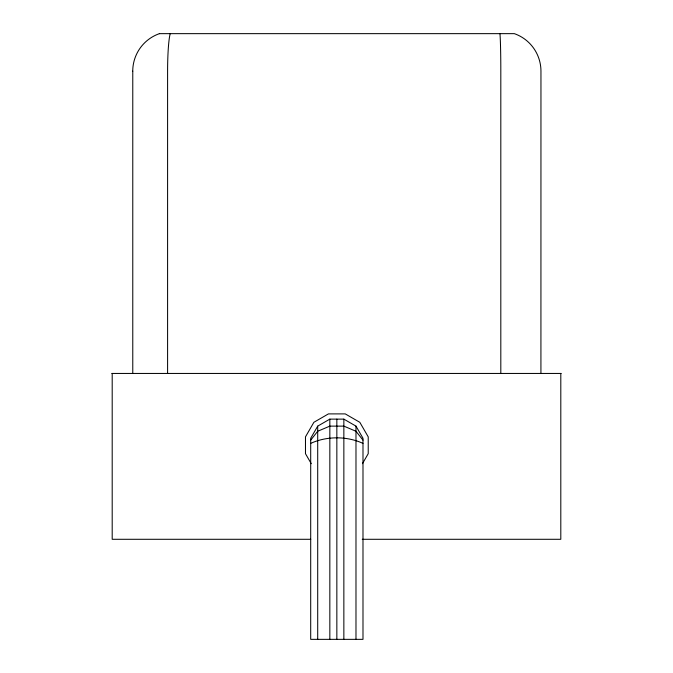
<?xml version="1.0" encoding="UTF-8"?>
<svg xmlns="http://www.w3.org/2000/svg" width="673" height="673" viewBox="0 0 673 673"><rect width="100%" height="100%" fill="white"/><g stroke="black" fill="none" stroke-linecap="round" stroke-linejoin="round"><path stroke-width="1.01" d="M317.706 426.127L310.699 438.266L310.699 639.35L362.991 639.35L362.991 438.266L355.983 426.127L343.853 419.128L329.837 419.128L317.706 426.127L317.706 639.35M362.444 463.689L368.224 453.678L368.224 436.861L359.811 422.299L345.249 413.895L328.441 413.895L313.879 422.299L305.475 436.861L305.475 453.678L311.254 463.689M310.699 440.142L317.706 431.258L329.837 426.127L343.853 426.127L355.983 431.258L362.991 440.142M310.699 443.389C326.683 435.986 347.007 435.986 362.991 443.389M159.358 33.65L514.34 33.65A39.766 39.572 -90 0 1 540.957 71.153L540.924 373.448M111.853 373.448L561.147 373.448M310.758 539.292L112.198 539.292L112.198 373.448M362.242 539.292L560.802 539.292L560.802 373.448M500.813 373.448L500.813 71.153A39.741 1.304 -90 0 0 499.946 33.65M355.983 426.127L355.983 639.35M343.853 419.128L343.853 639.35M336.845 419.128L336.845 639.35M329.837 419.128L329.837 639.35M167.594 373.448L167.594 71.153A39.766 3.895 90 0 1 170.219 33.675M132.774 71.153L132.774 373.448M132.741 71.153A39.766 39.572 90 0 1 159.366 33.675"/></g></svg>
